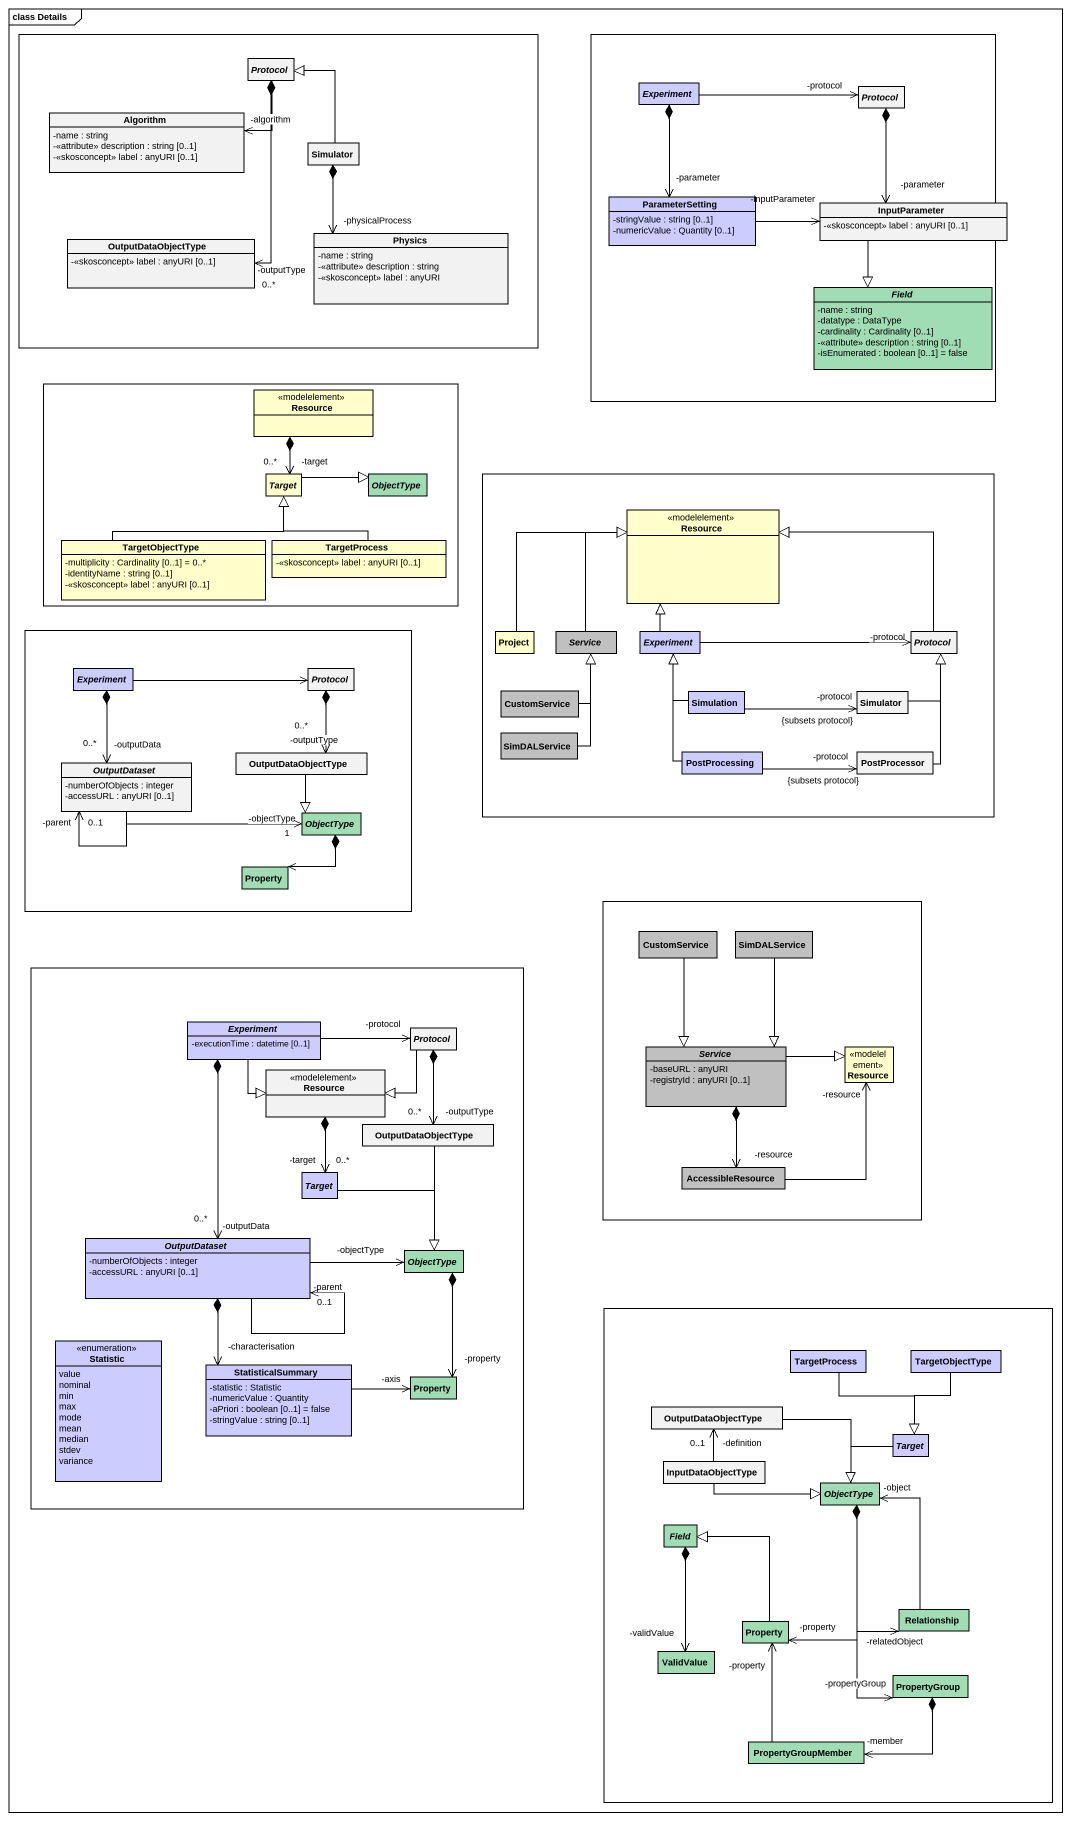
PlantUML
@startuml
mainframe class Details
hide circle
hide empty members
skinparam classAttributeIconSize 0
rectangle " " as rectangle1 {
  abstract class "Protocol" as Protocol_
  class Algorithm {
    -name : string
    -<<attribute>> description : string [0..1]
    -<<skosconcept>> label : anyURI [0..1]
  }
  class Simulator
  class Physics {
    -name : string
    -<<attribute>> description : string
    -<<skosconcept>> label : anyURI
  }
  class OutputDataObjectType {
    -<<skosconcept>> label : anyURI [0..1]
  }
}
rectangle " " as rectangle2 {
  abstract class Experiment #CCCCFF
  abstract class "Protocol" as Protocol__2
  class ParameterSetting #CCCCFF {
    -stringValue : string [0..1]
    -numericValue : Quantity [0..1]
  }
  abstract class Field #A0DCB4 {
    -name : string
    -datatype : DataType
    -cardinality : Cardinality [0..1]
    -<<attribute>> description : string [0..1]
    -isEnumerated : boolean [0..1] = false
  }
}
class InputParameter {
  -<<skosconcept>> label : anyURI [0..1]
}
rectangle " " as rectangle3 {
  class Resource <<modelelement>> #FFFFCC
  abstract class Target #FFFFCC
  abstract class ObjectType #A0DCB4
  class TargetObjectType #FFFFCC {
    -multiplicity : Cardinality [0..1] = 0..*
    -identityName : string [0..1]
    -<<skosconcept>> label : anyURI [0..1]
  }
  class TargetProcess #FFFFCC {
    -<<skosconcept>> label : anyURI [0..1]
  }
}
rectangle " " as rectangle4 {
  class "Resource" as Resource_2 <<modelelement>> #FFFFCC
  class Project #FFFFCC
  abstract class Service #C0C0C0
  abstract class "Experiment" as Experiment_2 #CCCCFF
  abstract class "Protocol" as Protocol__3
  class CustomService #C0C0C0
  class Simulation #CCCCFF
  class "Simulator" as Simulator_2
  class SimDALService #C0C0C0
  class PostProcessing #CCCCFF
  class PostProcessor
}
rectangle " " as rectangle5 {
  abstract class "Experiment" as Experiment_3 #CCCCFF
  abstract class "Protocol" as Protocol__4
  abstract class OutputDataset {
    -numberOfObjects : integer
    -accessURL : anyURI [0..1]
  }
  class "OutputDataObjectType" as OutputDataObjectType_2
  abstract class "ObjectType" as ObjectType_2 #A0DCB4
  class Property #A0DCB4
}
rectangle " " as rectangle6 {
  class "CustomService" as CustomService_2 #C0C0C0
  class "SimDALService" as SimDALService_2 #C0C0C0
  abstract class "Service" as Service_2 #C0C0C0 {
    -baseURL : anyURI
    -registryId : anyURI [0..1]
  }
  class "Resource" as Resource_3 <<modelelement>> #FFFFCC
  class AccessibleResource #C0C0C0
}
rectangle " " as rectangle7 {
  abstract class "Experiment" as Experiment_4 #CCCCFF {
    -executionTime : datetime [0..1]
  }
  abstract class "Protocol" as Protocol__5
  class "Resource" as Resource_4 <<modelelement>>
  class "OutputDataObjectType" as OutputDataObjectType_3
  abstract class "Target" as Target_2 #CCCCFF
  abstract class "OutputDataset" as OutputDataset_2 #CCCCFF {
    -numberOfObjects : integer
    -accessURL : anyURI [0..1]
  }
  abstract class "ObjectType" as ObjectType_3 #A0DCB4
  enum Statistic #CCCCFF {
    value
    nominal
    min
    max
    mode
    mean
    median
    stdev
    variance
  }
  class StatisticalSummary #CCCCFF {
    -statistic : Statistic
    -numericValue : Quantity
    -aPriori : boolean [0..1] = false
    -stringValue : string [0..1]
  }
  class "Property" as Property_2 #A0DCB4
}
rectangle " " as rectangle8 {
  class "TargetProcess" as TargetProcess_2 #CCCCFF
  class "TargetObjectType" as TargetObjectType_2 #CCCCFF
  class "OutputDataObjectType" as OutputDataObjectType_4
  abstract class "Target" as Target_3 #CCCCFF
  class InputDataObjectType
  abstract class "ObjectType" as ObjectType_4 #A0DCB4
  abstract class "Field" as Field_2 #A0DCB4
  class "Property" as Property_3 #A0DCB4
  class Relationship #A0DCB4
  class ValidValue #A0DCB4
  class PropertyGroup #A0DCB4
  class PropertyGroupMember #A0DCB4
}
Protocol_ *-left-> "-algorithm" Algorithm
Protocol_ *--> "-outputType\n0..*" OutputDataObjectType
Experiment -right-> "-protocol" Protocol__2
Experiment *--> "-parameter" ParameterSetting
Protocol__2 *--> "-parameter" InputParameter
Simulator -up-|> Protocol_
Simulator *--> "-physicalProcess" Physics
ParameterSetting -right-> "-inputParameter" InputParameter
InputParameter --|> Field
Resource *--> "-target\n0..*" Target
Target -right-|> ObjectType
TargetObjectType -up-|> Target
TargetProcess -up-|> Target
Project -right-|> Resource_2
Service -up-|> Resource_2
Experiment_2 -up-|> Resource_2
Experiment_2 -right-> "-protocol" Protocol__3
Protocol__3 -left-|> Resource_2
Experiment_3 -right-> Protocol__4
Experiment_3 *--> "-outputData\n0..*" OutputDataset
Protocol__4 *--> "-outputType\n0..*" OutputDataObjectType_2
CustomService -up-|> Service
Simulation -up-|> Experiment_2
Simulation -right-> "-protocol\n{subsets protocol}" Simulator_2
Simulator_2 -up-|> Protocol__3
SimDALService -up-|> Service
OutputDataset --> "-parent\n0..1" OutputDataset
OutputDataset -right-> "-objectType\n1" ObjectType_2
OutputDataObjectType_2 --|> ObjectType_2
PostProcessing -up-|> Experiment_2
PostProcessing -right-> "-protocol\n{subsets protocol}" PostProcessor
PostProcessor -up-|> Protocol__3
ObjectType_2 *--> Property
CustomService_2 --|> Service_2
SimDALService_2 --|> Service_2
Experiment_4 -right-> "-protocol" Protocol__5
Experiment_4 --|> Resource_4
Experiment_4 *--> "-outputData\n0..*" OutputDataset_2
Protocol__5 -left-|> Resource_4
Protocol__5 *--> "-outputType\n0..*" OutputDataObjectType_3
Service_2 -right-|> Resource_3
Service_2 *--> "-resource" AccessibleResource
Resource_4 *--> "-target\n0..*" Target_2
OutputDataObjectType_3 --|> ObjectType_3
Target_2 --|> ObjectType_3
AccessibleResource -up-> "-resource" Resource_3
OutputDataset_2 --> "-parent\n0..1" OutputDataset_2
OutputDataset_2 -right-> "-objectType" ObjectType_3
OutputDataset_2 *--> "-characterisation" StatisticalSummary
ObjectType_3 *--> "-property" Property_2
TargetProcess_2 --|> Target_3
TargetObjectType_2 --|> Target_3
StatisticalSummary -right-> "-axis" Property_2
OutputDataObjectType_4 -right-|> ObjectType_4
Target_3 --|> ObjectType_4
InputDataObjectType -up-> "-definition\n0..1" OutputDataObjectType_4
InputDataObjectType -right-|> ObjectType_4
ObjectType_4 *--> "-property" Property_3
ObjectType_4 *--> "-relatedObject" Relationship
ObjectType_4 *--> "-propertyGroup" PropertyGroup
Field_2 *--> "-validValue" ValidValue
Property_3 -up-|> Field_2
Relationship -up-> "-object" ObjectType_4
PropertyGroup *-left-> "-member" PropertyGroupMember
PropertyGroupMember -up-> "-property" Property_3
@enduml
